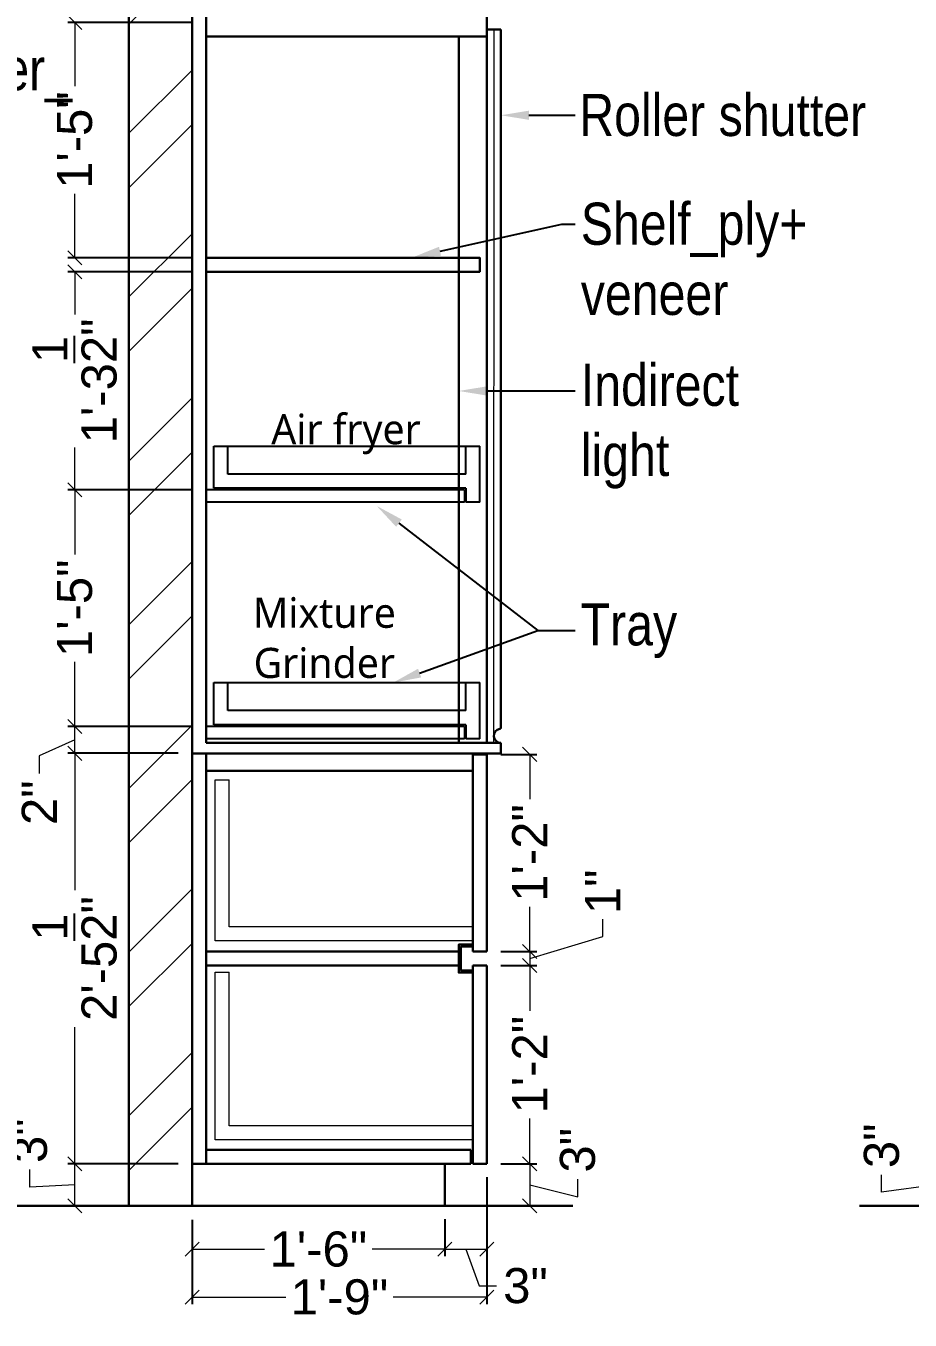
# Model space of a CAD drawing. Header units: millimetres. Extents: x 56222 to 3066687, y -650199 to -121287.
# Drawn here: x 133751.5 to 133814.5, y -184708.7 to -184616.5 of the extents above; entities that cross this region are included whole.
import ezdxf
from ezdxf import colors
from ezdxf.entities.mleader import LeaderData, LeaderLine
from ezdxf.math import Vec2, Vec3

# ---------------------------------------------------------------- set-up
doc = ezdxf.new("R2010")
doc.units = ezdxf.units.MM
doc.header["$MEASUREMENT"] = 0
doc.header["$PDMODE"] = 35
doc.layers.get('Defpoints').update_dxf_attribs({"color": 220})
for name, color, linetype, lineweight in [('COLUMN', 1, 'Continuous', 30), ('dim05', 1, 'Continuous', 13), ('FURNITURE', 32, 'Continuous', 9), ('FURNITURE-1', 252, 'Continuous', 13), ('hatch-wall', 8, 'Continuous', 9), ('Text', 7, 'Continuous', 15), ('wall', 7, 'Continuous', 30), ('XX~SLAB ( BEAM )~ ( DIM )', 7, 'Continuous', 9)]:
    doc.layers.add(name, color=color, linetype=linetype, lineweight=lineweight)
doc.styles.add('Arial', font='arial.ttf')
doc.styles.get("Standard").update_dxf_attribs({"font": 'arial.ttf', "height": 6})
doc.styles.add('style4', font='ARIALN.TTF')
doc.dimstyles.new('ISO-25', dxfattribs={"dimtxt": 2.5, "dimasz": 1, "dimexe": 0.5, "dimexo": 1, "dimtad": 0, "dimdec": 1, "dimlunit": 4, "dimtxsty": 'Standard', "dimblk": 'OBLIQUE', "dimcen": 2.5, "dimclrd": 1, "dimclre": 1, "dimclrt": 5, "dimadec": 0, "dimazin": 0, "dimtfac": 1, "dimtdec": 1, "dimtmove": 0, "dimatfit": 3, "dimfxl": 1, "dimlwd": -1, "dimarcsym": 0})

# ---------------------------------------------------------------- blocks, each defined once
blk = doc.blocks.new('_Oblique')
at = {"layer": 'wall', "color": 0, "lineweight": -2}
blk.add_line((-0.5, -0.5), (0.5, 0.5), dxfattribs=at)
blk = doc.blocks.new('*D303')
at = {"layer": 'Defpoints', "color": 0, "lineweight": 30, "transparency": 16777216}
for p in [(133754.999, -184697.567), (133763.356, -184697.567), (133763.356, -184700.567)]:
    blk.add_point(p, dxfattribs=at)
at = {"layer": 'dim05', "color": 1, "linetype": 'Continuous', "lineweight": -2, "transparency": 16777216}
for p, q in [((133762.356, -184697.567), (133754.499, -184697.567)), ((133762.356, -184700.567), (133754.499, -184700.567))]:
    blk.add_line(p, q, dxfattribs=at)
at = {"layer": 'dim05', "color": 1, "linetype": 'Continuous', "transparency": 16777216}
for p, q in [((133754.999, -184700.567), (133754.999, -184697.567)), ((133751.789, -184699.237), (133751.789, -184697.987)), ((133754.999, -184699.067), (133751.789, -184699.237))]:
    blk.add_line(p, q, dxfattribs=at)
at = {"layer": 'dim05', "color": 1, "transparency": 16777216}
for p, rotation in [((133754.999, -184697.567), 90), ((133754.999, -184700.567), 270)]:
    blk.add_blockref('_Oblique', p, dxfattribs=dict(at, rotation=rotation))
at = {"layer": 'dim05', "color": 5, "lineweight": 25, "transparency": 16777216, "insert": (133751.789, -184695.926), "char_height": 2.5, "attachment_point": 5, "rotation": 90, "style": 'Arial'}
blk.add_mtext('3"', dxfattribs=at)
blk = doc.blocks.new('*D304')
at = {"layer": 'Defpoints', "color": 0, "lineweight": 30, "transparency": 16777216}
for p in [(133754.999, -184668.317), (133763.356, -184668.317), (133763.356, -184697.567)]:
    blk.add_point(p, dxfattribs=at)
at = {"layer": 'dim05', "color": 1, "linetype": 'Continuous', "lineweight": -2, "transparency": 16777216}
for p, q in [((133762.356, -184668.317), (133754.499, -184668.317)), ((133762.356, -184697.567), (133754.499, -184697.567))]:
    blk.add_line(p, q, dxfattribs=at)
at = {"layer": 'dim05', "color": 1, "linetype": 'Continuous', "transparency": 16777216}
for p, q in [((133754.999, -184668.317), (133754.999, -184678.062)), ((133754.999, -184697.567), (133754.999, -184687.823))]:
    blk.add_line(p, q, dxfattribs=at)
at = {"layer": 'dim05', "color": 1, "transparency": 16777216}
for p, rotation in [((133754.999, -184668.317), 90), ((133754.999, -184697.567), 270)]:
    blk.add_blockref('_Oblique', p, dxfattribs=dict(at, rotation=rotation))
at = {"layer": 'dim05', "color": 5, "lineweight": 25, "transparency": 16777216, "insert": (133754.999, -184682.942), "char_height": 2.5, "attachment_point": 5, "rotation": 90, "style": 'Arial'}
blk.add_mtext('2\'-5{\\H1x;\\S1/2;}"', dxfattribs=at)
blk = doc.blocks.new('*D306')
at = {"layer": 'Defpoints', "color": 0, "lineweight": 30, "transparency": 16777216}
for p in [(133763.356, -184700.567), (133781.356, -184700.514, -0.129), (133781.356, -184703.665)]:
    blk.add_point(p, dxfattribs=at)
at = {"layer": 'dim05', "color": 1, "linetype": 'Continuous', "lineweight": -2, "transparency": 16777216}
for p, q in [((133763.356, -184701.567), (133763.356, -184704.165)), ((133781.356, -184701.514), (133781.356, -184704.165))]:
    blk.add_line(p, q, dxfattribs=at)
at = {"layer": 'dim05', "color": 1, "linetype": 'Continuous', "transparency": 16777216}
for p, q in [((133763.356, -184703.665), (133768.526, -184703.665)), ((133781.356, -184703.665), (133776.186, -184703.665))]:
    blk.add_line(p, q, dxfattribs=at)
at = {"layer": 'dim05', "color": 1, "transparency": 16777216, "rotation": 180}
blk.add_blockref('_Oblique', (133763.356, -184703.665), dxfattribs=at)
at = {"layer": 'dim05', "color": 1, "transparency": 16777216}
blk.add_blockref('_Oblique', (133781.356, -184703.665), dxfattribs=at)
at = {"layer": 'dim05', "color": 5, "lineweight": 25, "transparency": 16777216, "insert": (133772.356, -184703.665), "char_height": 2.5, "attachment_point": 5, "style": 'Arial'}
blk.add_mtext('1\'-6"', dxfattribs=at)
blk = doc.blocks.new('*D307')
at = {"layer": 'Defpoints', "color": 0, "lineweight": 30, "transparency": 16777216}
for p in [(133784.356, -184697.514), (133781.356, -184700.567), (133784.356, -184703.665)]:
    blk.add_point(p, dxfattribs=at)
at = {"layer": 'dim05', "color": 1, "linetype": 'Continuous', "lineweight": -2, "transparency": 16777216}
for p, q in [((133784.356, -184698.514), (133784.356, -184704.165)), ((133781.356, -184701.567), (133781.356, -184704.165))]:
    blk.add_line(p, q, dxfattribs=at)
at = {"layer": 'dim05', "color": 1, "linetype": 'Continuous', "transparency": 16777216}
for p, q in [((133781.356, -184703.665), (133784.356, -184703.665)), ((133782.856, -184703.665), (133783.8, -184706.271)), ((133783.8, -184706.271), (133785.05, -184706.271))]:
    blk.add_line(p, q, dxfattribs=at)
at = {"layer": 'dim05', "color": 1, "transparency": 16777216, "rotation": 180}
blk.add_blockref('_Oblique', (133781.356, -184703.665), dxfattribs=at)
at = {"layer": 'dim05', "color": 1, "transparency": 16777216}
blk.add_blockref('_Oblique', (133784.356, -184703.665), dxfattribs=at)
at = {"layer": 'dim05', "color": 5, "lineweight": 25, "transparency": 16777216, "insert": (133787.111, -184706.271), "char_height": 2.5, "attachment_point": 5, "style": 'Arial'}
blk.add_mtext('3"', dxfattribs=at)
blk = doc.blocks.new('*D308')
at = {"layer": 'Defpoints', "color": 0, "lineweight": 30, "transparency": 16777216}
for p in [(133816.337, -184697.567), (133824.694, -184697.567), (133824.694, -184700.567)]:
    blk.add_point(p, dxfattribs=at)
at = {"layer": 'dim05', "color": 1, "linetype": 'Continuous', "lineweight": -2, "transparency": 16777216}
for p, q in [((133823.694, -184697.567), (133815.837, -184697.567)), ((133823.694, -184700.567), (133815.837, -184700.567))]:
    blk.add_line(p, q, dxfattribs=at)
at = {"layer": 'dim05', "color": 1, "linetype": 'Continuous', "transparency": 16777216}
for p, q in [((133816.337, -184700.567), (133816.337, -184697.567)), ((133812.479, -184699.6), (133812.479, -184698.35)), ((133816.337, -184699.067), (133812.479, -184699.6))]:
    blk.add_line(p, q, dxfattribs=at)
at = {"layer": 'dim05', "color": 1, "transparency": 16777216}
for p, rotation in [((133816.337, -184697.567), 90), ((133816.337, -184700.567), 270)]:
    blk.add_blockref('_Oblique', p, dxfattribs=dict(at, rotation=rotation))
at = {"layer": 'dim05', "color": 5, "lineweight": 25, "transparency": 16777216, "insert": (133812.479, -184696.289), "char_height": 2.5, "attachment_point": 5, "rotation": 90, "style": 'Arial'}
blk.add_mtext('3"', dxfattribs=at)
blk = doc.blocks.new('*D326')
at = {"layer": 'Defpoints', "color": 0, "lineweight": 30, "transparency": 16777216}
for p in [(133784.356, -184668.389, -0.141), (133784.356, -184682.443), (133787.407, -184682.443)]:
    blk.add_point(p, dxfattribs=at)
at = {"layer": 'dim05', "color": 1, "linetype": 'Continuous', "lineweight": -2, "transparency": 16777216}
for p, q in [((133785.356, -184668.389), (133787.907, -184668.389)), ((133785.356, -184682.443), (133787.907, -184682.443))]:
    blk.add_line(p, q, dxfattribs=at)
at = {"layer": 'dim05', "color": 1, "linetype": 'Continuous', "transparency": 16777216}
for p, q in [((133787.407, -184668.389), (133787.407, -184671.585)), ((133787.407, -184682.443), (133787.407, -184679.246))]:
    blk.add_line(p, q, dxfattribs=at)
at = {"layer": 'dim05', "color": 1, "transparency": 16777216}
for p, rotation in [((133787.407, -184668.389), 90), ((133787.407, -184682.443), 270)]:
    blk.add_blockref('_Oblique', p, dxfattribs=dict(at, rotation=rotation))
at = {"layer": 'dim05', "color": 5, "lineweight": 25, "transparency": 16777216, "insert": (133787.407, -184675.416), "char_height": 2.5, "attachment_point": 5, "rotation": 90, "style": 'Arial'}
blk.add_mtext('1\'-2"', dxfattribs=at)
blk = doc.blocks.new('*D327')
at = {"layer": 'Defpoints', "color": 0, "lineweight": 30, "transparency": 16777216}
for p in [(133784.356, -184682.443), (133784.356, -184683.443), (133787.407, -184683.443)]:
    blk.add_point(p, dxfattribs=at)
at = {"layer": 'dim05', "color": 1, "linetype": 'Continuous', "transparency": 16777216}
for p, q in [((133792.61, -184681.382), (133792.61, -184680.132)), ((133787.407, -184682.943), (133792.61, -184681.382)), ((133787.407, -184682.443), (133787.407, -184681.443)), ((133787.407, -184682.443), (133787.407, -184683.443)), ((133787.407, -184682.443), (133787.407, -184683.443)), ((133787.407, -184683.443), (133787.407, -184684.443))]:
    blk.add_line(p, q, dxfattribs=at)
at = {"layer": 'dim05', "color": 1, "linetype": 'Continuous', "lineweight": -2, "transparency": 16777216}
for p, q in [((133785.356, -184682.443), (133787.907, -184682.443)), ((133785.356, -184683.443), (133787.907, -184683.443))]:
    blk.add_line(p, q, dxfattribs=at)
at = {"layer": 'dim05', "color": 1, "transparency": 16777216}
for p, rotation in [((133787.407, -184682.443), 270), ((133787.407, -184683.443), 90)]:
    blk.add_blockref('_Oblique', p, dxfattribs=dict(at, rotation=rotation))
at = {"layer": 'dim05', "color": 5, "lineweight": 25, "transparency": 16777216, "insert": (133792.61, -184678.188), "char_height": 2.5, "attachment_point": 5, "rotation": 90, "style": 'Arial'}
blk.add_mtext('1"', dxfattribs=at)
blk = doc.blocks.new('*D324')
at = {"layer": 'Defpoints', "color": 0, "lineweight": 30, "transparency": 16777216}
for p in [(133784.356, -184683.443), (133784.356, -184697.567, -0.129), (133787.407, -184697.567)]:
    blk.add_point(p, dxfattribs=at)
at = {"layer": 'dim05', "color": 1, "linetype": 'Continuous', "lineweight": -2, "transparency": 16777216}
for p, q in [((133785.356, -184683.443), (133787.907, -184683.443)), ((133785.356, -184697.567), (133787.907, -184697.567))]:
    blk.add_line(p, q, dxfattribs=at)
at = {"layer": 'dim05', "color": 1, "linetype": 'Continuous', "transparency": 16777216}
for p, q in [((133787.407, -184683.443), (133787.407, -184686.675)), ((133787.407, -184697.567), (133787.407, -184694.335))]:
    blk.add_line(p, q, dxfattribs=at)
at = {"layer": 'dim05', "color": 1, "transparency": 16777216}
for p, rotation in [((133787.407, -184683.443), 90), ((133787.407, -184697.567), 270)]:
    blk.add_blockref('_Oblique', p, dxfattribs=dict(at, rotation=rotation))
at = {"layer": 'dim05', "color": 5, "lineweight": 25, "transparency": 16777216, "insert": (133787.407, -184690.505), "char_height": 2.5, "attachment_point": 5, "rotation": 90, "style": 'Arial'}
blk.add_mtext('1\'-2"', dxfattribs=at)
blk = doc.blocks.new('*D325')
at = {"layer": 'Defpoints', "color": 0, "lineweight": 30, "transparency": 16777216}
for p in [(133784.356, -184697.567, -0.129), (133781.356, -184700.567, -0.129), (133787.407, -184700.567)]:
    blk.add_point(p, dxfattribs=at)
at = {"layer": 'dim05', "color": 1, "linetype": 'Continuous', "lineweight": -2, "transparency": 16777216}
for p, q in [((133785.356, -184697.567), (133787.907, -184697.567)), ((133782.356, -184700.567), (133787.907, -184700.567))]:
    blk.add_line(p, q, dxfattribs=at)
at = {"layer": 'dim05', "color": 1, "linetype": 'Continuous', "transparency": 16777216}
for p, q in [((133787.407, -184697.567), (133787.407, -184700.567)), ((133790.827, -184699.916), (133790.827, -184698.666)), ((133787.407, -184699.067), (133790.827, -184699.916))]:
    blk.add_line(p, q, dxfattribs=at)
at = {"layer": 'dim05', "color": 1, "transparency": 16777216}
for p, rotation in [((133787.407, -184697.567), 90), ((133787.407, -184700.567), 270)]:
    blk.add_blockref('_Oblique', p, dxfattribs=dict(at, rotation=rotation))
at = {"layer": 'dim05', "color": 5, "lineweight": 25, "transparency": 16777216, "insert": (133790.827, -184696.606), "char_height": 2.5, "attachment_point": 5, "rotation": 90, "style": 'Arial'}
blk.add_mtext('3"', dxfattribs=at)
blk = doc.blocks.new('*D328')
at = {"layer": 'Defpoints', "color": 0, "lineweight": 30, "transparency": 16777216}
for p in [(133754.999, -184666.406), (133764.356, -184666.406, 0), (133763.356, -184668.317)]:
    blk.add_point(p, dxfattribs=at)
at = {"layer": 'dim05', "color": 1, "linetype": 'Continuous', "lineweight": -2, "transparency": 16777216}
for p, q in [((133763.356, -184666.406), (133754.499, -184666.406)), ((133762.356, -184668.317), (133754.499, -184668.317))]:
    blk.add_line(p, q, dxfattribs=at)
at = {"layer": 'dim05', "color": 1, "linetype": 'Continuous', "transparency": 16777216}
for p, q in [((133754.999, -184668.317), (133754.999, -184666.406)), ((133754.999, -184667.362), (133752.476, -184668.501)), ((133752.476, -184668.501), (133752.476, -184669.751))]:
    blk.add_line(p, q, dxfattribs=at)
at = {"layer": 'dim05', "color": 1, "transparency": 16777216}
for p, rotation in [((133754.999, -184666.406), 90), ((133754.999, -184668.317), 270)]:
    blk.add_blockref('_Oblique', p, dxfattribs=dict(at, rotation=rotation))
at = {"layer": 'dim05', "color": 5, "lineweight": 25, "transparency": 16777216, "insert": (133752.476, -184671.835), "char_height": 2.5, "attachment_point": 5, "rotation": 90, "style": 'Arial'}
blk.add_mtext('2"', dxfattribs=at)
blk = doc.blocks.new('*D329')
at = {"layer": 'Defpoints', "color": 0, "lineweight": 30, "transparency": 16777216}
for p in [(133754.999, -184649.547), (133764.356, -184649.547, 0.065), (133764.356, -184666.406, 0)]:
    blk.add_point(p, dxfattribs=at)
at = {"layer": 'dim05', "color": 1, "linetype": 'Continuous', "lineweight": -2, "transparency": 16777216}
for p, q in [((133763.356, -184649.547), (133754.499, -184649.547)), ((133763.356, -184666.406), (133754.499, -184666.406))]:
    blk.add_line(p, q, dxfattribs=at)
at = {"layer": 'dim05', "color": 1, "linetype": 'Continuous', "transparency": 16777216}
for p, q in [((133754.999, -184649.547), (133754.999, -184654.146)), ((133754.999, -184666.406), (133754.999, -184661.807))]:
    blk.add_line(p, q, dxfattribs=at)
at = {"layer": 'dim05', "color": 1, "transparency": 16777216}
for p, rotation in [((133754.999, -184649.547), 90), ((133754.999, -184666.406), 270)]:
    blk.add_blockref('_Oblique', p, dxfattribs=dict(at, rotation=rotation))
at = {"layer": 'dim05', "color": 5, "lineweight": 25, "transparency": 16777216, "insert": (133754.999, -184657.977), "char_height": 2.5, "attachment_point": 5, "rotation": 90, "style": 'Arial'}
blk.add_mtext('1\'-5"', dxfattribs=at)
blk = doc.blocks.new('*D330')
at = {"layer": 'Defpoints', "color": 0, "lineweight": 30, "transparency": 16777216}
for p in [(133754.999, -184633.997), (133764.356, -184633.997), (133764.356, -184649.547, 0.065)]:
    blk.add_point(p, dxfattribs=at)
at = {"layer": 'dim05', "color": 1, "linetype": 'Continuous', "lineweight": -2, "transparency": 16777216}
for p, q in [((133763.356, -184633.997), (133754.499, -184633.997)), ((133763.356, -184649.547), (133754.499, -184649.547))]:
    blk.add_line(p, q, dxfattribs=at)
at = {"layer": 'dim05', "color": 1, "linetype": 'Continuous', "transparency": 16777216}
for p, q in [((133754.999, -184633.997), (133754.999, -184637.03)), ((133754.999, -184649.547), (133754.999, -184646.513))]:
    blk.add_line(p, q, dxfattribs=at)
at = {"layer": 'dim05', "color": 1, "transparency": 16777216}
for p, rotation in [((133754.999, -184633.997), 90), ((133754.999, -184649.547), 270)]:
    blk.add_blockref('_Oblique', p, dxfattribs=dict(at, rotation=rotation))
at = {"layer": 'dim05', "color": 5, "lineweight": 25, "transparency": 16777216, "insert": (133754.999, -184641.772), "char_height": 2.5, "attachment_point": 5, "rotation": 90, "style": 'Arial'}
blk.add_mtext('1\'-3{\\H1x;\\S1/2;}"', dxfattribs=at)
blk = doc.blocks.new('*D337')
at = {"layer": 'Defpoints', "color": 0, "lineweight": 30, "transparency": 16777216}
for p in [(133754.999, -184616.22), (133764.356, -184616.22, 0.14), (133764.356, -184632.995)]:
    blk.add_point(p, dxfattribs=at)
at = {"layer": 'dim05', "color": 1, "linetype": 'Continuous', "lineweight": -2, "transparency": 16777216}
for p, q in [((133763.356, -184616.22), (133754.499, -184616.22)), ((133763.356, -184632.995), (133754.499, -184632.995))]:
    blk.add_line(p, q, dxfattribs=at)
at = {"layer": 'dim05', "color": 1, "linetype": 'Continuous', "transparency": 16777216}
for p, q in [((133754.999, -184616.22), (133754.999, -184620.777)), ((133754.999, -184632.995), (133754.999, -184628.438))]:
    blk.add_line(p, q, dxfattribs=at)
at = {"layer": 'dim05', "color": 1, "transparency": 16777216}
for p, rotation in [((133754.999, -184616.22), 90), ((133754.999, -184632.995), 270)]:
    blk.add_blockref('_Oblique', p, dxfattribs=dict(at, rotation=rotation))
at = {"layer": 'dim05', "color": 5, "lineweight": 25, "transparency": 16777216, "insert": (133754.999, -184624.607), "char_height": 2.5, "attachment_point": 5, "rotation": 90, "style": 'Arial'}
blk.add_mtext('1\'-5"', dxfattribs=at)
blk = doc.blocks.new('*D339')
at = {"layer": 'Defpoints', "color": 0, "lineweight": 30, "transparency": 16777216}
for p in [(133784.356, -184697.567, -0.129), (133763.356, -184700.567), (133784.356, -184707.073)]:
    blk.add_point(p, dxfattribs=at)
at = {"layer": 'dim05', "color": 1, "linetype": 'Continuous', "lineweight": -2, "transparency": 16777216}
for p, q in [((133784.356, -184698.567), (133784.356, -184707.573)), ((133763.356, -184701.567), (133763.356, -184707.573))]:
    blk.add_line(p, q, dxfattribs=at)
at = {"layer": 'dim05', "color": 1, "linetype": 'Continuous', "transparency": 16777216}
for p, q in [((133763.356, -184707.073), (133770.026, -184707.073)), ((133784.356, -184707.073), (133777.686, -184707.073))]:
    blk.add_line(p, q, dxfattribs=at)
at = {"layer": 'dim05', "color": 1, "transparency": 16777216, "rotation": 180}
blk.add_blockref('_Oblique', (133763.356, -184707.073), dxfattribs=at)
at = {"layer": 'dim05', "color": 1, "transparency": 16777216}
blk.add_blockref('_Oblique', (133784.356, -184707.073), dxfattribs=at)
at = {"layer": 'dim05', "color": 5, "lineweight": 25, "transparency": 16777216, "insert": (133773.856, -184707.073), "char_height": 2.5, "attachment_point": 5, "style": 'Arial'}
blk.add_mtext('1\'-9"', dxfattribs=at)

msp = doc.modelspace()

# ---------------------------------------------------------------- hatches: boundary and pattern name
at = {"layer": 'hatch-wall'}
h = msp.add_hatch(dxfattribs=at)
h.set_pattern_fill('ANSI32', color=256, scale=22)
h.set_pattern_definition([(45, (5524.62, -201517.69), (-5.83363094, 5.83363094), []), (45, (5528.509, -201517.69), (-5.83363094, 5.83363094), [])])
h.paths.add_polyline_path([(133763.35, -184576.567), (133758.862, -184576.567), (133758.868, -184700.567), (133763.356, -184700.567)])

# ---------------------------------------------------------------- linework, layer by layer
at = {"layer": 'COLUMN'}
for p, q in [((133749.565, -184700.567), (133790.486, -184700.567)), ((133810.903, -184700.567), (133851.825, -184700.567))]:
    msp.add_line(p, q, dxfattribs=at)
at = {"layer": 'FURNITURE', "lineweight": 30, "ltscale": 0.4}
for p, q in [((133763.356, -184668.317, 0), (133763.356, -184615.22, 0.143)), ((133764.356, -184667.568, 0), (133764.356, -184615.22, 0.143)), ((133785.356, -184667.567, -0.129), (133764.356, -184667.559, 0))]:
    msp.add_line(p, q, dxfattribs=at)
at = {"layer": 'FURNITURE', "lineweight": 30}
for p, q in [((133784.356, -184617.22, 0.013), (133784.356, -184615.22, 0.013)), ((133784.356, -184617.22, 0.013), (133764.356, -184617.22, 0.143)), ((133785.356, -184616.72, 0.013), (133784.356, -184616.72, 0.013)), ((133784.356, -184617.22, 0.013), (133784.356, -184667.568, -0.129)), ((133785.356, -184616.72, 0.013), (133785.356, -184666.477, -0.126)), ((133785.356, -184616.72, 0.013), (133785.356, -184621.092, -0.129)), ((133784.356, -184666.568, -0.129), (133784.356, -184667.568, -0.129)), ((133784.356, -184666.568, -0.129), (133784.356, -184667.568, -0.129)), ((133763.356, -184667.567), (133763.356, -184700.567)), ((133785.356, -184668.318, -0.129), (133763.356, -184668.318)), ((133764.356, -184697.567), (133764.356, -184668.318)), ((133785.356, -184667.568, -0.129), (133784.356, -184667.568, -0.129)), ((133784.356, -184667.568, -0.129), (133784.356, -184667.568, -0.129)), ((133785.356, -184667.567, -0.129), (133785.356, -184667.568, -0.129)), ((133783.356, -184668.389, -0.141), (133783.356, -184682.443)), ((133783.356, -184668.389, -0.129), (133784.356, -184668.389, -0.129)), ((133784.356, -184668.389, -0.141), (133784.356, -184682.443)), ((133764.356, -184669.567), (133783.356, -184669.567, -0.137)), ((133782.356, -184682.443), (133764.356, -184682.443, 0.129)), ((133784.356, -184682.443), (133783.356, -184682.443)), ((133782.356, -184683.443), (133764.356, -184683.443, 0.129)), ((133783.356, -184683.443), (133783.356, -184697.567, -0.129)), ((133783.356, -184684.573), (133783.356, -184683.443)), ((133784.356, -184683.443), (133783.356, -184683.443)), ((133784.356, -184683.443), (133784.356, -184697.567, -0.129)), ((133783.217, -184696.567, -0.129), (133764.356, -184696.567)), ((133783.217, -184696.567, -0.129), (133783.217, -184697.567, -0.129)), ((133763.356, -184697.567), (133783.217, -184697.567, -0.129)), ((133781.356, -184697.567, -0.129), (133781.356, -184700.567, -0.129)), ((133783.356, -184697.567, -0.129), (133784.356, -184697.567, -0.129)), ((133781.356, -184700.567, -0.129), (133763.356, -184700.567))]:
    msp.add_line(p, q, dxfattribs=at)
at = {"layer": 'FURNITURE'}
for p, q in [((133763.356, -184617.284, 0.078), (133763.356, -184667.536)), ((133765.001, -184670.213), (133766.001, -184670.213)), ((133765.001, -184681.68, 0.129), (133765.001, -184670.213)), ((133766.001, -184680.68, 0.129), (133766.001, -184670.213)), ((133783.356, -184680.68), (133766.001, -184680.68, 0.129)), ((133783.356, -184681.68), (133765.001, -184681.68, 0.129)), ((133765.001, -184683.914, 0.129), (133766.001, -184683.914, 0.129)), ((133765.001, -184695.872), (133765.001, -184683.914, 0.129)), ((133766.001, -184694.872), (133766.001, -184683.914, 0.129)), ((133783.356, -184694.872, -0.129), (133766.001, -184694.872)), ((133783.356, -184695.872, -0.129), (133765.001, -184695.872))]:
    msp.add_line(p, q, dxfattribs=at)
at = {"layer": 'FURNITURE', "color": 3, "lineweight": 30}
msp.add_line((133782.356, -184617.22, 0.013), (133782.356, -184667.568, -0.129), dxfattribs=at)
at = {"layer": 'FURNITURE', "lineweight": 15}
msp.add_line((133784.856, -184616.72, 0.013), (133784.835, -184667.567, -0.126), dxfattribs=at)
at = {"layer": 'FURNITURE', "linetype": 'ByBlock', "lineweight": 30}
msp.add_line((133785.356, -184668.318, -0.129), (133785.356, -184667.568, -0.129), dxfattribs=at)
at = {"layer": 'FURNITURE', "lineweight": 30}
msp.add_lwpolyline([(133764.356, -184632.995), (133783.856, -184632.995), (133783.856, -184633.996), (133764.356, -184633.997)], close=True, dxfattribs=at)
for points in [[(133783.356, -184683.793), (133783.356, -184683.943), (133782.356, -184683.943), (133782.356, -184681.943), (133783.356, -184681.943), (133783.356, -184682.093)], [(133783.356, -184683.793), (133782.506, -184683.793), (133782.506, -184682.093), (133783.356, -184682.093)]]:
    msp.add_lwpolyline(points, dxfattribs=at)
for centre, radius, start, end in [((133785.256, -184666.475, -0.129), 0.1, 279.25541, 0), ((133785.353, -184667.068, -0.129), 0.5, 99.25541, 270.40163)]:
    msp.add_arc(centre, radius, start, end, dxfattribs=at)
at = {"layer": 'FURNITURE-1', "linetype": 'ByBlock', "lineweight": 25}
for p, q in [((133764.899, -184646.416, 0.065), (133783.856, -184646.416)), ((133764.899, -184649.416, 0.065), (133764.899, -184646.416, 0.065)), ((133765.899, -184648.416, 0.065), (133765.899, -184646.416, 0.065)), ((133782.856, -184648.416), (133782.856, -184646.416)), ((133783.856, -184650.416), (133783.856, -184646.416)), ((133782.856, -184648.416), (133765.899, -184648.416, 0.065)), ((133782.762, -184649.547), (133764.356, -184649.547, 0.065)), ((133782.856, -184649.416), (133764.899, -184649.416, 0.065)), ((133782.762, -184649.547), (133782.762, -184650.416)), ((133782.856, -184649.416), (133782.856, -184650.416)), ((133782.762, -184650.416), (133764.356, -184650.416, 0.065)), ((133783.856, -184650.416), (133782.856, -184650.416)), ((133764.899, -184663.275, 0), (133783.856, -184663.275)), ((133764.899, -184666.275, 0), (133764.899, -184663.275, 0)), ((133765.899, -184665.275, 0), (133765.899, -184663.275, 0)), ((133782.856, -184665.275), (133782.856, -184663.275)), ((133783.856, -184667.275), (133783.856, -184663.275)), ((133782.856, -184665.275), (133765.899, -184665.275, 0)), ((133782.762, -184666.406), (133764.356, -184666.406, 0)), ((133782.856, -184666.275), (133764.899, -184666.275, 0)), ((133782.762, -184666.406), (133782.762, -184667.275)), ((133782.856, -184666.275), (133782.856, -184667.275)), ((133782.762, -184667.275), (133764.356, -184667.275, 0)), ((133783.856, -184667.275), (133782.856, -184667.275))]:
    msp.add_line(p, q, dxfattribs=at)
at = {"layer": 'XX~SLAB ( BEAM )~ ( DIM )', "lineweight": 30}
msp.add_lwpolyline([(133763.356, -184700.567), (133758.856, -184700.567), (133758.856, -184576.567), (133763.356, -184576.567)], close=True, dxfattribs=at)

# ---------------------------------------------------------------- texts
at = {"layer": 'Text', "ltscale": 20, "char_height": 2.14365, "width": 15.59214, "attachment_point": 1}
for s, insert in [('\\pxqc;{\\fMalgun Gothic|b0|i0|c0|p34;\\C1;Air fryer}', (133766.53, -184644.141, 0.162)), ('\\pxqc;{\\fMalgun Gothic|b0|i0|c0|p34;\\C1;Mixture Grinder}', (133764.984, -184657.227))]:
    msp.add_mtext(s, dxfattribs=dict(at, insert=insert))

# ---------------------------------------------------------------- dimensions: what is measured, and where the dimension line sits
at = {"layer": 'dim05', "color": 27, "lineweight": 25, "true_color": 0x7d5120}
for base, p1, p2, override, picture, middle in [((133754.999, -184616.22), (133764.356, -184632.995), (133764.356, -184616.22, 0.14), {"dimtxsty": 'Arial'}, '*D337', (133754.999, -184624.607)), ((133754.9986, -184633.9966), (133764.3561, -184649.5471, 0.0647), (133764.356, -184633.9966), {"dimtxsty": 'Arial'}, '*D330', (133754.9986, -184641.7718)), ((133754.999, -184649.547), (133764.356, -184666.406, 0), (133764.356, -184649.547, 0.065), {"dimtxsty": 'Arial'}, '*D329', (133754.999, -184657.977)), ((133754.998581, -184668.317479), (133763.356073, -184697.567481), (133763.356075, -184668.317479), {"dimtxsty": 'Arial'}, '*D304', (133754.998581, -184682.94248)), ((133787.407, -184682.443), (133784.356, -184668.389, -0.141), (133784.356, -184682.443), {"dimtxsty": 'Arial', "dimtmove": 1}, '*D326', (133787.407, -184675.416)), ((133787.407, -184683.443), (133784.356, -184682.443), (133784.356, -184683.443), {"dimtxsty": 'Arial', "dimtmove": 1}, '*D327', (133792.61, -184679.507)), ((133787.407, -184697.567), (133784.356, -184683.443), (133784.356, -184697.567, -0.129), {"dimtxsty": 'Arial', "dimtmove": 1}, '*D324', (133787.407, -184690.505))]:
    dim = msp.add_linear_dim(base=base, p1=p1, p2=p2, angle=90, dimstyle='ISO-25', override=override, dxfattribs=at)
    dim.commit()
    dim.dimension.update_dxf_attribs({"geometry": picture, "text_midpoint": middle})
for base, p1, p2, picture, middle in [((133754.999, -184666.406), (133763.356, -184668.317), (133764.356, -184666.406, 0), '*D328', (133752.476, -184670.376)), ((133754.999, -184697.567), (133763.356, -184700.567), (133763.356, -184697.567), '*D303', (133751.789, -184697.362)), ((133787.407, -184700.567), (133784.356, -184697.567, -0.129), (133781.356, -184700.567, -0.129), '*D325', (133790.827, -184698.041)), ((133816.337, -184697.567), (133824.694, -184700.567), (133824.694, -184697.567), '*D308', (133812.479, -184697.725))]:
    dim = msp.add_linear_dim(base=base, p1=p1, p2=p2, angle=90, dimstyle='ISO-25', override={"dimtxsty": 'Arial', "dimtmove": 1}, dxfattribs=at)
    dim.commit()
    dim.dimension.update_dxf_attribs({"geometry": picture, "text_midpoint": middle, "dimtype": 160})
for base, p2, picture, middle in [((133784.356, -184707.073), (133784.356, -184697.567, -0.129), '*D339', (133773.856, -184707.073)), ((133781.356, -184703.665), (133781.356, -184700.514, -0.129), '*D306', (133772.356, -184703.665))]:
    dim = msp.add_linear_dim(base=base, p1=(133763.356, -184700.567), p2=p2, dimstyle='ISO-25', override={"dimtxsty": 'Arial'}, dxfattribs=at)
    dim.commit()
    dim.dimension.update_dxf_attribs({"geometry": picture, "text_midpoint": middle})
dim = msp.add_linear_dim(base=(133784.356, -184703.665, -0.129), p1=(133781.356, -184700.567, -0.129), p2=(133784.356, -184697.514, -0.129), dimstyle='ISO-25', override={"dimtxsty": 'Arial', "dimtmove": 1}, dxfattribs=at)
dim.commit()
dim.dimension.update_dxf_attribs({"geometry": '*D307', "text_midpoint": (133785.675, -184706.271, -0.129), "dimtype": 160})

# ---------------------------------------------------------------- leaders
at = {"layer": 'Text', "color": 1, "lineweight": 0, "ltscale": 20}
ml = msp.add_multileader_mtext('Standard', dxfattribs=at)
ml.set_content('Shutter finish in \\PPU/Acrylic ', color=1, style='style4')
ml.set_leader_properties()
ml.build(insert=Vec2(0, 0))
ml.multileader.update_dxf_attribs({"dogleg_length": 2.025, "arrow_head_size": 2})
ctx = ml.context
ctx.base_point, ctx.char_height, ctx.arrow_head_size, ctx.landing_gap_size, ctx.plane_origin = Vec3(133790.651, -184608.174, 0.078), 3, 2, 0.4, Vec3(133722.024, -184608.174, 0.078)
ctx.text_align_type = 1
notes = []
notes.append((ctx, [(0, (1, 1, 0), (133789.689, -184608.174, 0.078), (1, 0), 0.962, [(0, [(133785.356, -184608.174, 0.078)], 0, [])])]))
ctx.mtext.insert, ctx.mtext.alignment = Vec3(133802.698, -184606.233, 0.078), 2
ml = msp.add_multileader_mtext('Standard', dxfattribs=at)
ml.set_content('Hydraulic shutter_\\PPU/acrylic', color=1, style='style4')
ml.set_leader_properties()
ml.build(insert=Vec2(0, 0))
ml.multileader.update_dxf_attribs({"dogleg_length": 2.025, "arrow_head_size": 2})
ctx = ml.context
ctx.base_point, ctx.char_height, ctx.arrow_head_size, ctx.landing_gap_size, ctx.plane_origin = Vec3(133726.713, -184619.998, 0.078), 3, 2, 0.4, Vec3(133658.087, -184619.998, 0.078)
notes.append((ctx, [(0, (1, 1, 0), (133725.751, -184619.998, 0.078), (1, 0), 0.962, [(0, [(133673.63, -184619.999, 0.078)], 0, [])])]))
ctx.mtext.insert = Vec3(133727.113, -184618.057, 0.078)
ml = msp.add_multileader_mtext('Standard', dxfattribs=at)
ml.set_content('Roller shutter', color=1, style='style4')
ml.set_leader_properties()
ml.build(insert=Vec2(0, 0))
ml.multileader.update_dxf_attribs({"dogleg_length": 2.025, "arrow_head_size": 2})
ctx = ml.context
ctx.base_point, ctx.char_height, ctx.arrow_head_size, ctx.landing_gap_size, ctx.plane_origin = Vec3(133790.651, -184622.84, 0.078), 3, 2, 0.4, Vec3(133722.024, -184622.84, 0.078)
ctx.text_align_type = 1
notes.append((ctx, [(0, (1, 1, 0), (133789.689, -184622.84, 0.078), (1, 0), 0.962, [(0, [(133785.356, -184622.84, 0.078)], 0, [])])]))
ctx.mtext.insert, ctx.mtext.alignment = Vec3(133801.161, -184621.316, 0.078), 2
ml = msp.add_multileader_mtext('Standard', dxfattribs=at)
ml.set_content('Shelf_ply+\\Pveneer', color=1, style='style4')
ml.set_leader_properties()
ml.build(insert=Vec2(0, 0))
ml.multileader.update_dxf_attribs({"dogleg_length": 2.025, "arrow_head_size": 2})
ctx = ml.context
ctx.base_point, ctx.char_height, ctx.arrow_head_size, ctx.landing_gap_size, ctx.plane_origin = Vec3(133790.651, -184630.594, 0.078), 3, 2, 0.4, Vec3(133722.024, -184630.594, 0.078)
notes.append((ctx, [(0, (1, 1, 0), (133789.689, -184630.594, 0.078), (1, 0), 0.962, [(0, [(133779.07, -184632.971, 0.078)], 0, [])])]))
ctx.mtext.insert = Vec3(133791.051, -184629.069, 0.078)
ml = msp.add_multileader_mtext('Standard', dxfattribs=at)
ml.set_content('Indirect \\Plight', color=1, style='style4')
ml.set_leader_properties()
ml.build(insert=Vec2(0, 0))
ml.multileader.update_dxf_attribs({"dogleg_length": 2.025, "arrow_head_size": 2})
ctx = ml.context
ctx.base_point, ctx.char_height, ctx.arrow_head_size, ctx.landing_gap_size, ctx.plane_origin = Vec3(133790.651, -184642.491, 0.078), 3, 2, 0.4, Vec3(133722.024, -184642.491, 0.078)
notes.append((ctx, [(0, (1, 1, 0), (133789.689, -184642.491, 0.078), (1, 0), 0.962, [(0, [(133782.356, -184642.49, 0.078)], 0, [])])]))
ctx.mtext.insert = Vec3(133791.051, -184640.55, 0.078)
ml = msp.add_multileader_mtext('Standard', dxfattribs=at)
ml.set_content('', color=1, style='style4')
ml.set_leader_properties()
ml.build(insert=Vec2(0, 0))
ml.multileader.update_dxf_attribs({"dogleg_length": 0.962, "arrow_head_size": 2})
ctx = ml.context
ctx.base_point, ctx.char_height, ctx.arrow_head_size, ctx.landing_gap_size, ctx.plane_origin = Vec3(133790.64, -184659.564), 3, 2, 0.4, Vec3(133776.512, -184650.685)
notes.append((ctx, [(0, (1, 1, 0), (133787.983, -184659.564), (1, 0), 2.657, [(0, [(133776.512, -184650.685)], 0, [])])]))
ctx.mtext.insert = Vec3(133791.04, -184658.064)
ml = msp.add_multileader_mtext('Standard', dxfattribs=at)
ml.set_content('Tray', color=1, style='style4')
ml.set_leader_properties()
ml.build(insert=Vec2(0, 0))
ml.multileader.update_dxf_attribs({"dogleg_length": 2.025, "arrow_head_size": 2})
ctx = ml.context
ctx.base_point, ctx.char_height, ctx.arrow_head_size, ctx.landing_gap_size, ctx.plane_origin = Vec3(133790.64, -184659.564, 0.078), 3, 2, 0.4, Vec3(133722.024, -184659.556, 0.078)
notes.append((ctx, [(0, (1, 1, 0), (133787.983, -184659.564, 0.078), (1, 0), 2.657, [(0, [(133777.688, -184663.276, 0.078)], 0, [])])]))
ctx.mtext.insert = Vec3(133791.04, -184657.623, 0.078)
for ctx, leaders in notes:
    for number, flags, end, landing, length, lines in leaders:
        leader = LeaderData()
        leader.index, (leader.has_last_leader_line, leader.has_dogleg_vector, leader.attachment_direction) = number, flags
        leader.last_leader_point, leader.dogleg_vector, leader.dogleg_length = Vec3(end), Vec3(landing), length
        for number, points, colour, breaks in lines:
            line = LeaderLine()
            line.index, line.vertices, line.color, line.breaks = number, Vec3.list(points), colors.encode_raw_color(colour), breaks
            leader.lines.append(line)
        ctx.leaders.append(leader)

doc.saveas('drawing.dxf')
